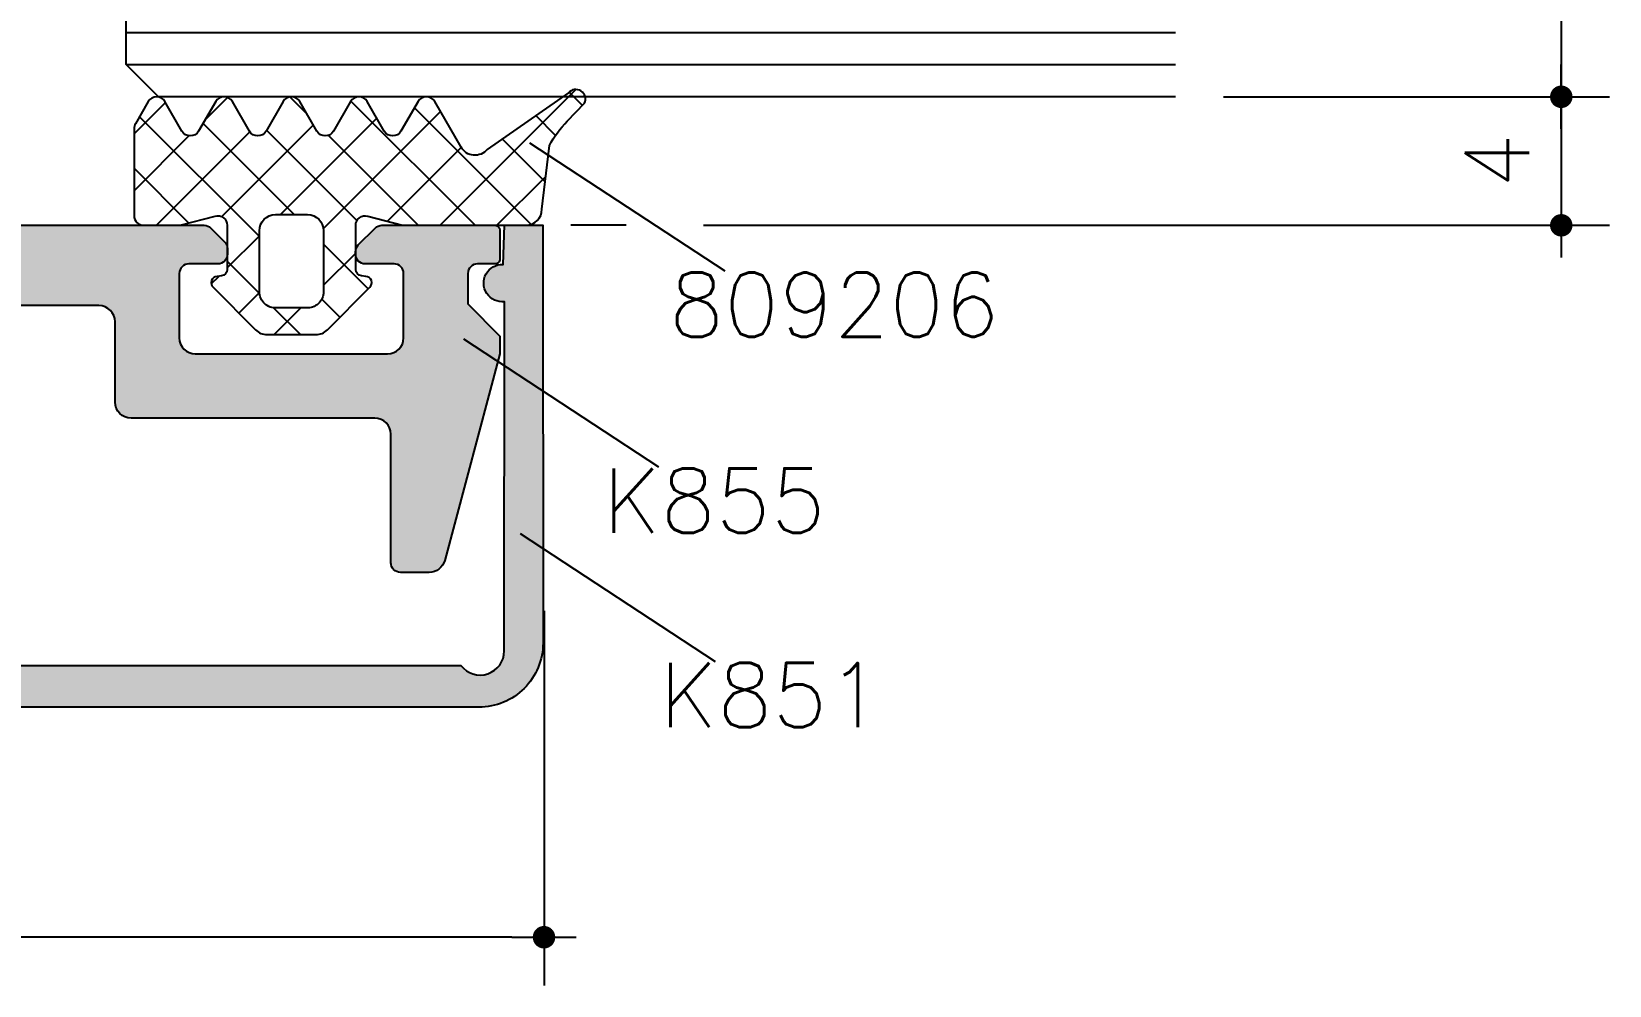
# Model space of a CAD drawing. Extents: x 0 to 4131, y -1600 to 527.
# Drawn here: x 282.56 to 331.7, y -159.83 to -130.14 of the extents above; entities that cross this region are included whole.
import ezdxf

# ---------------------------------------------------------------- set-up
doc = ezdxf.new("R2010")
doc.units = 0
doc.header["$LTSCALE"] = 7.5
doc.header["$MEASUREMENT"] = 0
doc.layers.get('0').update_dxf_attribs({"linetype": 'CONTINUOUS'})
doc.layers.get('DEFPOINTS').update_dxf_attribs({"linetype": 'CONTINUOUS'})
for name, color, linetype in [('FILL', 8, 'CONTINUOUS'), ('GOMMA', 3, 'CONTINUOUS'), ('GROSSA', 4, 'CONTINUOUS'), ('QUOTE', 254, 'CONTINUOUS'), ('TRATTEGGI', 140, 'CONTINUOUS'), ('VETRO', 6, 'CONTINUOUS')]:
    doc.layers.add(name, color=color, linetype=linetype)
doc.styles.get("Standard").update_dxf_attribs({"font": 'romans.shx'})
doc.dimstyles.new('SCALA_1-1$0', dxfattribs={"dimtxt": 2, "dimasz": 1, "dimexe": 1.5, "dimexo": 1.5, "dimgap": 1, "dimtad": 3, "dimdsep": 46, "dimtxsty": 'Standard', "dimblk1": 'PUNTO', "dimblk2": 'PUNTO', "dimsah": 1, "dimcen": 0.09, "dimclrt": 2, "dimadec": 0, "dimazin": 0, "dimtfac": 0.7, "dimtmove": 0, "dimatfit": 3, "dimldrblk": 'PUNTO', "dimfxl": 1, "dimtolj": 2, "dimarcsym": 0})

# ---------------------------------------------------------------- blocks, each defined once
blk = doc.blocks.new('PUNTO')
blk.add_line((-1, 0), (1, 0))
at = {"const_width": 0.35}
blk.add_lwpolyline([(-0.1750000000000114, 0, 1), (0.1750000000000114, 0, 1)], format="xyb", close=True, dxfattribs=at)
blk = doc.blocks.new('*D130')
at = {"layer": 'DEFPOINTS', "color": 0, "transparency": 16777216}
for p in [(248.5000473989517, -146.6695548206368), (298.5167012465213, -146.6685361039066), (248.5000473989517, -158.3277894081075)]:
    blk.add_point(p, dxfattribs=at)
at = {"layer": 'QUOTE', "color": 0, "lineweight": -2, "transparency": 16777216}
for p, q in [((248.5000473989517, -148.1695548206368), (248.5000473989517, -159.8277894081075)), ((298.5167012465213, -148.1685361039066), (298.5167012465213, -159.8277894081075)), ((297.5167012465213, -158.3277894081075), (249.5000473989517, -158.3277894081075))]:
    blk.add_line(p, q, dxfattribs=at)
at = {"layer": 'QUOTE', "color": 0, "lineweight": -2, "transparency": 16777216, "rotation": 180}
blk.add_blockref('PUNTO', (248.5000473989517, -158.3277894081075), dxfattribs=at)
at = {"layer": 'QUOTE', "color": 0, "lineweight": -2, "transparency": 16777216}
blk.add_blockref('PUNTO', (298.5167012465213, -158.3277894081075), dxfattribs=at)
at = {"layer": 'QUOTE', "color": 2, "transparency": 16777216, "insert": (273.4731020134815, -156.3277894081075), "char_height": 2, "attachment_point": 5}
blk.add_mtext('\\A2;50', dxfattribs=at)
blk = doc.blocks.new('*D131')
at = {"layer": 'DEFPOINTS', "color": 0, "transparency": 16777216}
for p in [(318.177654212698, -100.1714293595431), (318.177654212698, -132.1714293595431), (330.1957876099713, -132.1714293595431)]:
    blk.add_point(p, dxfattribs=at)
at = {"layer": 'QUOTE', "color": 0, "lineweight": -2, "transparency": 16777216}
for p, q in [((319.677654212698, -100.1714293595431), (331.6957876099712, -100.1714293595431)), ((330.1957876099712, -101.1714293595431), (330.1957876099713, -131.1714293595431)), ((319.677654212698, -132.1714293595431), (331.6957876099713, -132.1714293595431))]:
    blk.add_line(p, q, dxfattribs=at)
for p, rotation in [((330.1957876099712, -100.1714293595431), 90), ((330.1957876099713, -132.1714293595431), 270)]:
    blk.add_blockref('PUNTO', p, dxfattribs=dict(at, rotation=rotation))
at = {"layer": 'QUOTE', "color": 2, "transparency": 16777216, "insert": (328.1957876099711, -116.1714293595431), "char_height": 2, "attachment_point": 5, "rotation": 90}
blk.add_mtext('\\A2;32', dxfattribs=at)
blk = doc.blocks.new('*D132')
at = {"layer": 'DEFPOINTS', "color": 0, "transparency": 16777216}
for p in [(318.177654212698, -132.1714293595431), (301.981144989319, -136.1715379323077), (330.1957876099713, -136.1715379323076)]:
    blk.add_point(p, dxfattribs=at)
at = {"layer": 'QUOTE', "color": 0, "lineweight": -2, "transparency": 16777216}
for p, q in [((319.677654212698, -132.1714293595431), (331.6957876099713, -132.1714293595431)), ((330.1957876099713, -133.1714293595431), (330.1957876099713, -135.1715379323076)), ((303.481144989319, -136.1715379323077), (331.6957876099713, -136.1715379323076))]:
    blk.add_line(p, q, dxfattribs=at)
for p, rotation in [((330.1957876099713, -132.1714293595431), 90), ((330.1957876099713, -136.1715379323076), 270)]:
    blk.add_blockref('PUNTO', p, dxfattribs=dict(at, rotation=rotation))
at = {"layer": 'QUOTE', "color": 2, "transparency": 16777216, "insert": (328.1957876099711, -134.1714836459254), "char_height": 2, "attachment_point": 5, "rotation": 90}
blk.add_mtext('\\A2;4', dxfattribs=at)

msp = doc.modelspace()

# ---------------------------------------------------------------- hatches: boundary and pattern name
at = {"layer": 'FILL'}
h = msp.add_hatch(dxfattribs=at)
h.set_pattern_fill('ANSI37', color=137, scale=10, angle=-1.272221872585407e-14, style=0)
h.set_pattern_definition([(44.99999999999999, (150.869127829025, -10.11695648971227), (-0.8838834764831842, 0.8838834764831845), []), (135, (150.869127829025, -10.11695648971227), (-0.8838834764831845, -0.8838834764831842), [])])
edge = h.paths.add_edge_path(flags=16)
edge.add_line((289.6521916619233, -138.2399526954116), (289.6521916619237, -136.3383489835749))
edge.add_arc((290.1521916619236, -136.3383489835751), 0.4999999999998295, 89.99999999998039, 179.9999999999674, ccw=False)
edge.add_line((290.1521916619237, -135.8383489835753), (291.1521916619233, -135.8383489835749))
edge.add_arc((291.1521916619233, -136.3383489835749), 0.5, 0, 90, ccw=False)
edge.add_line((291.6521916619233, -136.3383489835749), (291.6521916619233, -138.2399526954116))
edge.add_arc((291.1521916619233, -138.2399526954115), 0.4999999999999361, 264.8083326583899, 359.999999999987, ccw=False)
edge.add_line((291.1069477891949, -138.7379014799069), (290.1974355346517, -138.7379014799074))
edge.add_arc((290.1521916619233, -138.2399526954118), 0.500000000000054, 179.9999999999772, 275.1916673415957, ccw=False)
edge = h.paths.add_edge_path()
edge.add_line((286.0521916619234, -136.1714293620873), (287.1035849211, -136.1714293620873))
edge.add_arc((287.1037569119629, -135.3715070628563), 0.7999223177208734, 269.9876808654765, 279.1696125971993)
edge.add_line((287.2312306346304, -136.1612071099737), (288.2745459483928, -135.8816516142003))
edge.add_arc((288.3521916619233, -136.1714293620871), 0.2999999999999781, -4.3428372009657323e-11, 104.999999999945, ccw=False)
edge.add_line((288.6521916619233, -136.1714293620873), (288.6521916619228, -137.5490172083812))
edge.add_arc((288.4521916619226, -137.5490172083808), 0.200000000000216, 274.9999999999255, 359.99999999989416, ccw=False)
edge.add_line((288.4696228104719, -137.7482561479994), (288.3347605133728, -137.7600550701329))
edge.add_arc((288.3521916619225, -137.9592940097513), 0.200000000000055, 95.00000000002375, 225.0000000000029)
edge.add_line((288.2107703056851, -138.1007153659887), (289.5350376923772, -139.4249827526803))
edge.add_arc((289.8885910829704, -139.071429362087), 0.5000000000000291, 225.0000000000109, 270.0000000000122)
edge.add_line((289.8885910829705, -139.571429362087), (291.415792240876, -139.571429362087))
edge.add_arc((291.415792240876, -139.0714293620869), 0.5000000000000568, 269.9999999999886, 314.9999999999873)
edge.add_line((291.7693456314693, -139.4249827526803), (293.0936130181614, -138.1007153659887))
edge.add_arc((292.9521916619241, -137.9592940097513), 0.2000000000000398, 314.9999999999971, 444.9999999999762)
edge.add_line((292.9696228104737, -137.7600550701329), (292.8347605133746, -137.7482561479994))
edge.add_arc((292.8521916619239, -137.5490172083808), 0.2000000000002247, 180.0000000001058, 265.0000000000745, ccw=False)
edge.add_line((292.6521916619237, -137.5490172083812), (292.6521916619233, -136.1714293620873))
edge.add_arc((292.9521916619235, -136.1714293620873), 0.300000000000189, 75.00000000001609, 180.0000000000163, ccw=False)
edge.add_line((293.0298373754542, -135.8816516142003), (294.1113026534701, -136.1714293620873))
edge.add_line((294.1113026534701, -136.1714293620873), (297.9521916619235, -136.1714293620873))
edge.add_arc((297.9521916619235, -135.6714293620873), 0.5, 270, 360)
edge.add_line((298.4521916619235, -135.6714293620873), (298.6884934633055, -133.6908328012144))
edge.add_arc((301.4768264240208, -135.1332174245466), 3.139311087075689, 135.3847465420472, 152.6477989781012, ccw=False)
edge.add_line((299.2421420720995, -132.9283455578127), (299.7776366958971, -132.3705913995102))
edge.add_arc((299.5057443597861, -132.243805920988), 0.3000000000000118, 335.0000000000014, 500.0000000000041)
edge.add_line((299.2759310268504, -132.0509696380821), (296.7498887707217, -133.8104732991817))
edge.add_arc((296.3654167452224, -133.4908152606335), 0.4999999999999586, 209.9999998783087, 320.2591600230226, ccw=False)
edge.add_line((295.9324040427993, -133.7408152597138), (295.112921215378, -132.3214293597282))
edge.add_arc((294.8531135936217, -132.4714293586526), 0.2999999999999545, 29.99999976281075, 149.9999998718457)
edge.add_line((294.593305972822, -132.3214293580716), (294.0626907296743, -133.2404819214919))
edge.add_arc((293.8028831087875, -133.0904819210613), 0.3000000000001254, 209.9999997627918, 329.9999999050604, ccw=False)
edge.add_line((293.543075487031, -133.2404819199858), (293.0124602536713, -132.3214293609874))
edge.add_arc((292.7526526317021, -132.4714293595433), 0.300000000000096, 29.99999968151949, 149.9999999051008)
edge.add_line((292.4928450108152, -132.3214293591129), (291.9622297626317, -133.2404819209703))
edge.add_arc((291.7024221414965, -133.0904819209703), 0.2999999999998809, 210.0000000000018, 329.9999999999981, ccw=False)
edge.add_line((291.4426145203612, -133.2404819209703), (290.9119992839111, -132.3214293605963))
edge.add_arc((290.6521916621679, -132.4714293595432), 0.2999999999999429, 29.99999976775738, 149.9999999051094)
edge.add_line((290.392384041281, -132.3214293591129), (289.8617687935491, -133.2404819209703))
edge.add_arc((289.6019611724138, -133.0904819209703), 0.2999999999998809, 210.0000000000018, 329.9999999999981, ccw=False)
edge.add_line((289.3421535512786, -133.2404819209703), (288.8115383148285, -132.3214293605963))
edge.add_arc((288.5517306930851, -132.471429359543), 0.2999999999999461, 29.99999976770688, 149.9999999050589)
edge.add_line((288.2919230721984, -132.3214293591125), (287.7613078244664, -133.2404819209703))
edge.add_arc((287.5015002033312, -133.0904819209703), 0.2999999999998809, 210.0000000000018, 329.9999999999981, ccw=False)
edge.add_line((287.241692582196, -133.2404819209703), (286.7110773412007, -132.3214293605963))
edge.add_arc((286.4512697194572, -132.471429359543), 0.2999999999999461, 29.99999976770688, 149.9999999050589)
edge.add_line((286.1914620985705, -132.3214293591125), (285.7923840410364, -133.0126528332069))
edge.add_arc((286.0521916619236, -133.1626528336375), 0.3000000000004407, 149.9999999050701, 180.0000000000109)
edge.add_line((285.7521916619232, -133.1626528336376), (285.7521916619232, -135.8714293620872))
edge.add_arc((286.0521916619233, -135.8714293620872), 0.3000000000001535, 179.9999999999946, 270.0000000000054)
h = msp.add_hatch(color=253, dxfattribs=at)
h.dxf.hatch_style = 1
h.paths.add_polyline_path([(273.5083741930131, -149.8685282188253), (251.0289793046963, -149.8685282188227, -0.7199425270523029), (249.678981039333, -149.4201412733149), (249.667291440465, -138.5498463985028, 1.075506706590482), (249.7090025391482, -137.3875279943441), (249.6641605006522, -136.1714291074612), (248.4649529475518, -136.171429107461), (248.4705600251796, -149.1695469355561, 0.4140643826230631), (250.4705597657337, -151.168528218824), (273.5083741930131, -151.168528218824)])
h.paths.add_polyline_path([(298.4872138194567, -149.1680665156255), (298.4856815547485, -141.3305749325225), (297.2831567716331, -140.5433118282045), (297.2789793046983, -149.4185282188251, -0.7207592200529246), (295.928979304702, -149.8685282188279), (273.5083741930131, -149.8685282188253), (273.5083741930131, -151.168528218824), (296.4872138727492, -151.168528218824, 0.4142811788581466)])
h.paths.add_polyline_path([(298.4846729170906, -136.1714212223779), (297.2854654876005, -136.1714212223779), (297.2415236299198, -137.3875529686285, 1.075506706590503), (297.2840950768566, -138.5498401793921), (297.2831567716331, -140.5433118282045), (298.4856815547485, -141.3305749325225)])
h = msp.add_hatch(color=253, dxfattribs=at)
h.dxf.hatch_style = 1
edge = h.paths.add_edge_path()
edge.add_arc((284.6583741930125, -139.171429107461), 0.5000000000000142, 3.256887993818549e-12, 89.99999999999838)
edge.add_line((284.6583741930125, -138.671429107461), (273.8083741930124, -138.6714291074606))
edge.add_line((273.8083741930124, -138.6714291074606), (273.5083741930127, -138.3714291074605))
edge.add_line((273.5083741930127, -138.3714291074605), (273.2083741930125, -138.6714291074606))
edge.add_line((273.2083741930125, -138.6714291074606), (262.3583741930126, -138.6714291074603))
edge.add_arc((262.3583741930126, -139.1714291074603), 0.5, 89.99999999999919, 180)
edge.add_line((261.8583741930126, -139.1714291074603), (261.8583741930126, -141.6714291074612))
edge.add_arc((261.3583741930126, -141.6714291074612), 0.5, -90, 0, ccw=False)
edge.add_line((261.3583741930126, -142.1714291074612), (253.7583741930127, -142.1714291074611))
edge.add_arc((253.7583741930127, -142.6714291074611), 0.5, 90, 180)
edge.add_line((253.2583741930127, -142.6714291074611), (253.2583741930127, -146.6714291074611))
edge.add_arc((252.9583741930126, -146.6714291074609), 0.3000000000000753, 269.99999999997965, 359.9999999999783, ccw=False)
edge.add_line((252.9583741930125, -146.971429107461), (251.9106267979379, -146.971429107461))
edge.add_arc((251.9106267979379, -146.671429107461), 0.3000000000000114, 195.000000000005, 270.0000000000088, ccw=False)
edge.add_line((251.6208490500512, -146.7490748209918), (249.8583741930126, -140.1714291074611))
edge.add_line((249.8583741930126, -140.1714291074611), (249.8583741930126, -139.6163018413925))
edge.add_line((249.8583741930126, -139.6163018413925), (250.8583741930126, -138.6163018413925))
edge.add_line((250.8583741930126, -138.6163018413925), (250.8583741930126, -137.6714291074609))
edge.add_arc((250.5583741930125, -137.6714291074611), 0.3000000000000576, 2.171258662545344e-11, 90.00000000002375)
edge.add_line((250.5583741930124, -137.371429107461), (250.0083741930127, -137.371429107461))
edge.add_arc((250.0083741930126, -137.2214291074609), 0.1500000000000341, 180.0000000000217, 270.0000000000231, ccw=False)
edge.add_line((249.8583741930126, -137.221429107461), (249.8583741930126, -136.3214291074613))
edge.add_arc((250.0083741930126, -136.3214291074613), 0.1500000000000448, 89.99999999998238, 179.9999999999783, ccw=False)
edge.add_line((250.0083741930127, -136.1714291074613), (253.5341101243009, -136.1714291074612))
edge.add_arc((253.5341101243009, -136.4714291074612), 0.3000000000000682, 45.000000000009095, 90.00000000001279, ccw=False)
edge.add_line((253.7462421586569, -136.2592970731052), (254.2705062273687, -136.7835611418168))
edge.add_arc((254.0583741930126, -136.9956931761727), 0.2999999999999441, -2.1714186004828662e-11, 44.99999999997118, ccw=False)
edge.add_line((254.3583741930126, -136.9956931761728), (254.3583741930126, -137.0714291074609))
edge.add_arc((254.0583741930125, -137.0714291074609), 0.3000000000001073, 269.9999999999858, 359.99999999999454, ccw=False)
edge.add_line((254.0583741930124, -137.371429107461), (253.1583741930125, -137.371429107461))
edge.add_arc((253.1583741930126, -137.671429107461), 0.3000000000000114, 90.00000000001086, 180.0000000000109)
edge.add_line((252.8583741930126, -137.6714291074611), (252.8583741930126, -139.6714291074612))
edge.add_arc((253.3583741930126, -139.6714291074612), 0.5, 180, 270)
edge.add_line((253.3583741930126, -140.1714291074612), (259.3583741930126, -140.1714291074612))
edge.add_arc((259.3583741930126, -139.6714291074612), 0.5, 270, 360)
edge.add_line((259.8583741930126, -139.6714291074612), (259.8583741930126, -137.6714291074611))
edge.add_arc((259.5583741930126, -137.671429107461), 0.3000000000000114, 359.9999999999891, 449.9999999999891)
edge.add_line((259.5583741930126, -137.371429107461), (258.6583741930125, -137.371429107461))
edge.add_arc((258.6583741930125, -137.071429107461), 0.2999999999999545, 180, 270, ccw=False)
edge.add_line((258.3583741930126, -137.071429107461), (258.3583741930126, -136.8956931761731))
edge.add_arc((258.6583741930126, -136.8956931761729), 0.3000000000000149, 135.000000000035, 180.000000000038, ccw=False)
edge.add_line((258.4462421586565, -136.6835611418171), (258.8705062273695, -136.2592970731041))
edge.add_arc((259.0826382617255, -136.4714291074605), 0.300000000000321, 89.99999999994168, 134.9999999999395, ccw=False)
edge.add_line((259.0826382617258, -136.1714291074601), (287.9341101243005, -136.1714291074612))
edge.add_arc((287.9341101243006, -136.4714291074613), 0.3000000000001251, 45.00000000001438, 90.00000000000938, ccw=False)
edge.add_line((288.1462421586565, -136.2592970731052), (288.5705062273684, -136.6835611418171))
edge.add_arc((288.3583741930123, -136.8956931761729), 0.3000000000000396, -3.802824721788056e-11, 44.99999999996072, ccw=False)
edge.add_line((288.6583741930123, -136.8956931761731), (288.6583741930123, -137.0714291074611))
edge.add_arc((288.3583741930125, -137.0714291074612), 0.2999999999998337, -89.9999999999797, 2.1714186004828662e-11, ccw=False)
edge.add_line((288.3583741930126, -137.371429107461), (287.4583741930125, -137.371429107461))
edge.add_arc((287.4583741930126, -137.671429107461), 0.3000000000000114, 90.00000000001086, 180.0000000000109)
edge.add_line((287.1583741930125, -137.6714291074611), (287.1583741930125, -139.6714291074612))
edge.add_arc((287.6583741930125, -139.6714291074612), 0.5, 180, 270)
edge.add_line((287.6583741930125, -140.1714291074612), (293.6460091308349, -140.1714291074612))
edge.add_arc((293.6460091308349, -139.6714291074612), 0.5, 270, 360)
edge.add_line((294.1460091308349, -139.6714291074612), (294.1460091308349, -137.6714291074611))
edge.add_arc((293.8460091308349, -137.671429107461), 0.3000000000000114, 359.9999999999891, 449.9999999999891)
edge.add_line((293.8460091308349, -137.371429107461), (292.9460091308349, -137.371429107461))
edge.add_arc((292.9460091308349, -137.071429107461), 0.2999999999999829, 179.9999999999837, 269.99999999999187, ccw=False)
edge.add_line((292.6460091308349, -137.0714291074609), (292.6460091308349, -136.9956931761728))
edge.add_arc((292.946009130835, -136.995693176173), 0.3000000000000753, 134.9999999999779, 179.9999999999674, ccw=False)
edge.add_line((292.733877096479, -136.7835611418169), (293.2581411651906, -136.2592970731052))
edge.add_arc((293.4702731995466, -136.4714291074612), 0.3000000000000647, 89.99999999998653, 134.9999999999904, ccw=False)
edge.add_line((293.4702731995466, -136.1714291074612), (296.9960091308348, -136.1714291074613))
edge.add_arc((296.9960091308349, -136.3214291074613), 0.1500000000000341, 2.1714186004828662e-11, 90.00000000002171, ccw=False)
edge.add_line((297.1460091308349, -136.3214291074613), (297.1460091308349, -137.221429107461))
edge.add_arc((296.996009130835, -137.2214291074611), 0.1499999999999062, -89.99999999998369, 3.26281224261038e-11, ccw=False)
edge.add_line((296.996009130835, -137.371429107461), (296.4460091308349, -137.371429107461))
edge.add_arc((296.4460091308349, -137.671429107461), 0.2999999999999545, 90, 180)
edge.add_line((296.1460091308349, -137.671429107461), (296.1460091308349, -138.6163018413925))
edge.add_line((296.1460091308349, -138.6163018413925), (297.1460091308349, -139.6163018413925))
edge.add_line((297.1460091308349, -139.6163018413925), (297.1460091308349, -140.1714291074611))
edge.add_line((297.1460091308349, -140.1714291074611), (295.4232540414584, -146.6008386300124))
edge.add_arc((294.9402911283139, -146.4714291074611), 0.4999999999999677, 269.99999999999346, 344.99999999999443, ccw=False)
edge.add_line((294.9402911283138, -146.971429107461), (294.0460091308348, -146.971429107461))
edge.add_arc((294.0460091308349, -146.6714291074612), 0.2999999999998408, 179.9999999999783, 269.99999999997556, ccw=False)
edge.add_line((293.746009130835, -146.6714291074611), (293.7460091308348, -142.6714291074611))
edge.add_arc((293.2460091308348, -142.6714291074611), 0.5, 0, 90)
edge.add_line((293.2460091308348, -142.1714291074611), (285.6583741930125, -142.1714291074612))
edge.add_arc((285.6583741930125, -141.6714291074612), 0.5, 180, 270, ccw=False)
edge.add_line((285.1583741930125, -141.6714291074612), (285.1583741930125, -139.171429107461))

# ---------------------------------------------------------------- linework, layer by layer
at = {"layer": 'GOMMA'}
for points in [[(286.0521916619234, -136.1714293620873), (287.1035849211, -136.1714293620873, 0.04008518434644911), (287.2312306346304, -136.1612071099737), (288.2745459483928, -135.8816516142003, -0.4931454260312356), (288.6521916619233, -136.1714293620873), (288.6521916619228, -137.5490172083812, -0.3888787318528493), (288.4696228104719, -137.7482561479994), (288.3347605133728, -137.7600550701329, 0.6370702608073786), (288.2107703056851, -138.1007153659887), (289.5350376923772, -139.4249827526803, 0.1989123673796624), (289.8885910829705, -139.571429362087), (291.415792240876, -139.571429362087, 0.1989123673796531), (291.7693456314693, -139.4249827526803), (293.0936130181614, -138.1007153659887, 0.637070260807382), (292.9696228104737, -137.7600550701329), (292.8347605133746, -137.7482561479994, -0.3888787318528493), (292.6521916619237, -137.5490172083812), (292.6521916619233, -136.1714293620873, -0.4931454260312984), (293.0298373754542, -135.8816516142003), (294.1113026534701, -136.1714293620873), (297.9521916619235, -136.1714293620873, 0.414213562373095), (298.4521916619235, -135.6714293620873), (298.6884934633055, -133.6908328012144, -0.07546705698885331), (299.2421420720995, -132.9283455578127), (299.7776366958971, -132.3705913995102, 0.8769764629927514), (299.2759310268504, -132.0509696380821), (296.7498887707217, -133.8104732991817, -0.5220051325606435), (295.9324040427993, -133.7408152597138), (295.112921215378, -132.3214293597282, 0.5773502698239583), (294.593305972822, -132.3214293580716), (294.0626907296743, -133.2404819214919, -0.5773502700173055), (293.543075487031, -133.2404819199858), (293.0124602536713, -132.3214293609874, 0.5773502704903818), (292.4928450108152, -132.3214293591129), (291.9622297626317, -133.2404819209703, -0.5773502691896144), (291.4426145203612, -133.2404819209703), (290.9119992839111, -132.3214293605963, 0.5773502699886969), (290.392384041281, -132.3214293591129), (289.8617687935491, -133.2404819209703, -0.5773502691896144), (289.3421535512786, -133.2404819209703), (288.8115383148285, -132.3214293605963, 0.5773502699886969), (288.2919230721984, -132.3214293591125), (287.7613078244664, -133.2404819209703, -0.5773502691896142), (287.241692582196, -133.2404819209703), (286.7110773412007, -132.3214293605963, 0.5773502699886992), (286.1914620985705, -132.3214293591125), (285.7923840410364, -133.0126528332069, 0.1316524980088336), (285.7521916619232, -133.1626528336376), (285.7521916619232, -135.8714293620872, 0.4142135623731505)], [(289.6521916619233, -138.2399526954116), (289.6521916619237, -136.3383489835749, -0.4142135623730284), (290.1521916619237, -135.8383489835753), (291.1521916619233, -135.8383489835749, -0.414213562373095), (291.6521916619233, -136.3383489835749), (291.6521916619233, -138.2399526954116, -0.4410091218320472), (291.1069477891949, -138.7379014799069), (290.1974355346517, -138.7379014799074, -0.4410091218321642)]]:
    msp.add_lwpolyline(points, format="xyb", close=True, dxfattribs=at)
at = {"layer": 'GROSSA'}
msp.add_lwpolyline([(249.667291440465, -138.5498463985028), (249.6789793047011, -149.418528218824, 0.7207592200530415), (251.0289793046963, -149.8685282188227), (295.928979304702, -149.8685282188279, 0.7207592200534798), (297.2789793046983, -149.418528218824), (297.2840950768566, -138.5498401793921, -1.075506706590505), (297.2415236299198, -137.3875529686285), (297.2854654876005, -136.1714212223779), (298.4846729170906, -136.1714212223779), (298.4872138194567, -149.168066515511, -0.4142811788749139), (296.4872138727492, -151.168528218824), (250.4705597657336, -151.168528218824, -0.4140643826233402), (248.4705600251796, -149.1695469355542), (248.4649529475518, -136.171429107461), (249.6641605006522, -136.1714291074612), (249.7090025391482, -137.3875279943441, -1.07550670659048)], format="xyb", close=True, dxfattribs=at)
msp.add_lwpolyline([(259.0826382617258, -136.1714291074601), (287.9341101243005, -136.1714291074612, -0.1989123673796421), (288.1462421586565, -136.2592970731052), (288.5705062273684, -136.6835611418171, -0.1989123673796492), (288.6583741930123, -136.8956931761731), (288.6583741930123, -137.0714291074611, -0.4142135623731088), (288.3583741930126, -137.371429107461), (287.4583741930125, -137.371429107461, 0.414213562373095), (287.1583741930125, -137.6714291074611), (287.1583741930125, -139.6714291074612, 0.414213562373095), (287.6583741930125, -140.1714291074612), (293.6460091308349, -140.1714291074612, 0.414213562373095), (294.1460091308349, -139.6714291074612), (294.1460091308349, -137.6714291074611, 0.414213562373095), (293.8460091308349, -137.371429107461), (292.9460091308349, -137.371429107461, -0.4142135623731283), (292.6460091308349, -137.0714291074609), (292.6460091308349, -136.9956931761728, -0.198912367379612), (292.733877096479, -136.7835611418169), (293.2581411651906, -136.2592970731052, -0.1989123673796789), (293.4702731995466, -136.1714291074612), (296.9960091308348, -136.1714291074613, -0.4142135623730674), (297.1460091308349, -136.3214291074613), (297.1460091308349, -137.221429107461, -0.4142135623731507), (296.996009130835, -137.371429107461), (296.4460091308349, -137.371429107461, 0.414213562373095), (296.1460091308349, -137.671429107461), (296.1460091308349, -138.6163018413925), (297.1460091308349, -139.6163018413925), (297.1460091308349, -140.1714291074611), (295.4232540414584, -146.6008386300124, -0.3394542588633856), (294.9402911283138, -146.971429107461), (294.0460091308348, -146.971429107461, -0.4142135623730811), (293.746009130835, -146.6714291074611), (293.7460091308348, -142.6714291074611, 0.414213562373095), (293.2460091308348, -142.1714291074611), (285.6583741930125, -142.1714291074612, -0.414213562373095), (285.1583741930125, -141.6714291074612), (285.1583741930125, -139.171429107461, 0.4142135623730784), (284.6583741930125, -138.671429107461), (273.8083741930124, -138.6714291074606)], format="xyb", dxfattribs=at)
at = {"layer": 'QUOTE'}
for p, q in [((298.0668834704845, -133.6089681477193), (304.1463103383016, -137.5890179027294)), ((301.0718049873028, -136.1715379323076), (299.3475120981956, -136.1715379323076)), ((296.0049992805745, -139.7065338687422), (302.0844261483916, -143.6865836237523)), ((297.7723295513512, -145.7620464549688), (303.8517564191683, -149.7420962099789))]:
    msp.add_line(p, q, dxfattribs=at)
at = {"layer": 'TRATTEGGI'}
for p, q in [((285.5083741930127, -130.171429359543), (318.1776542126979, -130.171429359543)), ((285.5083741930127, -131.171429359543), (318.1776542126979, -131.171429359543))]:
    msp.add_line(p, q, dxfattribs=at)
at = {"layer": 'VETRO'}
msp.add_lwpolyline([(318.1776542126979, -132.171429359543), (286.5083741930127, -132.171429359543), (285.5083741930127, -131.171429359543), (285.5083741930127, -101.171429359543), (286.5083741930127, -100.171429359543), (318.1776542126979, -100.171429359543)], dxfattribs=at)

# ---------------------------------------------------------------- texts
at = {"layer": 'QUOTE', "color": 2}
for s, p in [('809206', (302.4095588839148, -139.6399288394022)), ('K855', (300.3476746940049, -145.737494560425)), ('K851', (302.1150049647816, -151.7930071466516))]:
    msp.add_text(s, height=2, dxfattribs=at).set_placement(p)

# ---------------------------------------------------------------- dimensions: what is measured, and where the dimension line sits
at = {"layer": 'QUOTE'}
for base, p1, p2, picture, middle in [((330.1957876099713, -132.1714293595431), (318.1776542126979, -100.171429359543), (318.1776542126979, -132.171429359543), '*D131', (328.1957876099711, -116.1714293595431)), ((330.1957876099713, -136.1715379323076), (318.1776542126979, -132.171429359543), (301.9811449893189, -136.1715379323076), '*D132', (328.1957876099711, -134.1714836459254))]:
    dim = msp.add_linear_dim(base=base, p1=p1, p2=p2, angle=270, dimstyle='SCALA_1-1$0', dxfattribs=at)
    dim.commit()
    dim.dimension.update_dxf_attribs({"geometry": picture, "text_midpoint": middle})
dim = msp.add_linear_dim(base=(248.5000473989517, -158.3277894081075), p1=(298.5167012465213, -146.6685361039066), p2=(248.5000473989517, -146.6695548206368), dimstyle='SCALA_1-1$0', override={"dimdec": 1}, dxfattribs=at)
dim.commit()
dim.dimension.update_dxf_attribs({"geometry": '*D130', "text_midpoint": (273.4731020134815, -158.3277894081075), "dimtype": 160})

doc.saveas('drawing.dxf')
